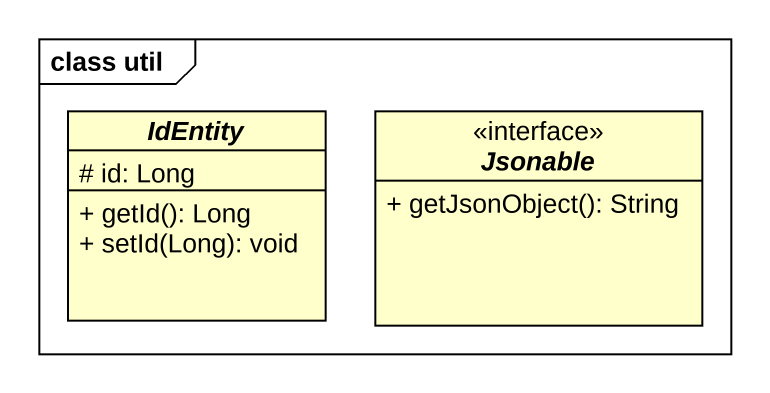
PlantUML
@startuml
mainframe class util
hide circle
hide empty members
skinparam classAttributeIconSize 0
abstract class IdEntity {
  # id: Long
  + getId(): Long
  + setId(Long): void
}
interface Jsonable <<interface>> {
  + getJsonObject(): String
}
@enduml
